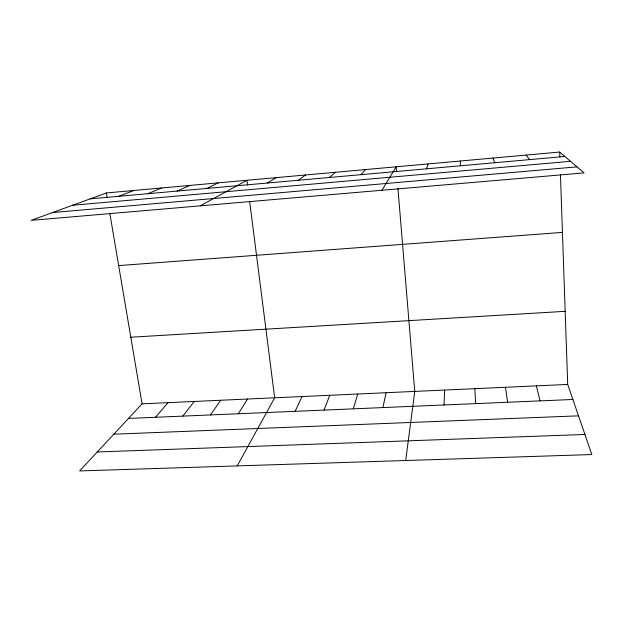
<?xml version="1.0" encoding="UTF-8"?>
<svg xmlns="http://www.w3.org/2000/svg" width="623" height="623" viewBox="0 0 623 623"><rect width="100%" height="100%" fill="white"/><g stroke="black" fill="none" stroke-linecap="round" stroke-linejoin="round"><path stroke-width="0.93" d="M444.028 404.973L444.627 390.045M405.682 460.514L414.762 391.408L397.933 188.372M382.865 407.582L386.104 392.716M426.56 168.81L428.024 163.927M353.272 408.844L357.773 394.009M324.022 410.09L329.762 395.286M295.123 411.328L302.054 396.547M237.215 465.911L274.657 397.793L249.722 201.891M381.992 190.249L396.15 166.808L396.532 171.496M238.305 413.75L247.557 399.031M210.387 414.941L220.76 400.254M182.78 416.117L194.251 401.461M155.485 417.278L168.031 402.653M361.106 174.658L365.592 169.565M567.701 384.438L142.091 403.836L79.604 470.949L591.85 454.556L567.701 384.438L560.435 174.401M329.481 177.485L335.4 172.291M298.253 180.273L305.566 174.977M267.415 183.03L276.09 177.641M200.24 205.855L246.965 180.265L247.565 184.969M206.883 188.434L218.182 182.866M177.166 191.09L189.735 185.436M147.815 193.706L161.614 187.967M118.814 196.3L133.82 190.474M106.354 192.959L31.15 220.363L584.07 172.906L559.656 152.051L106.354 192.959L107.148 197.678M90.164 198.854L564.827 156.466M72.58 205.263L570.497 161.31M52.612 212.544L576.999 166.863M118.658 265.593L562.437 232.402M130.799 337.222L565.17 311.329M128.502 418.43L572.88 399.475M113.822 434.192L578.518 415.845M97.274 451.979L584.935 434.48M526.116 155.08L529.558 159.613M492.995 158.063L494.763 162.72M536.38 385.863L540.063 400.877M109.874 213.744L142.091 403.836M505.432 387.28L507.652 402.256M474.851 388.674L475.645 403.626M559.656 152.051L559.828 156.91M460.304 161.014L460.436 165.788"/></g></svg>
